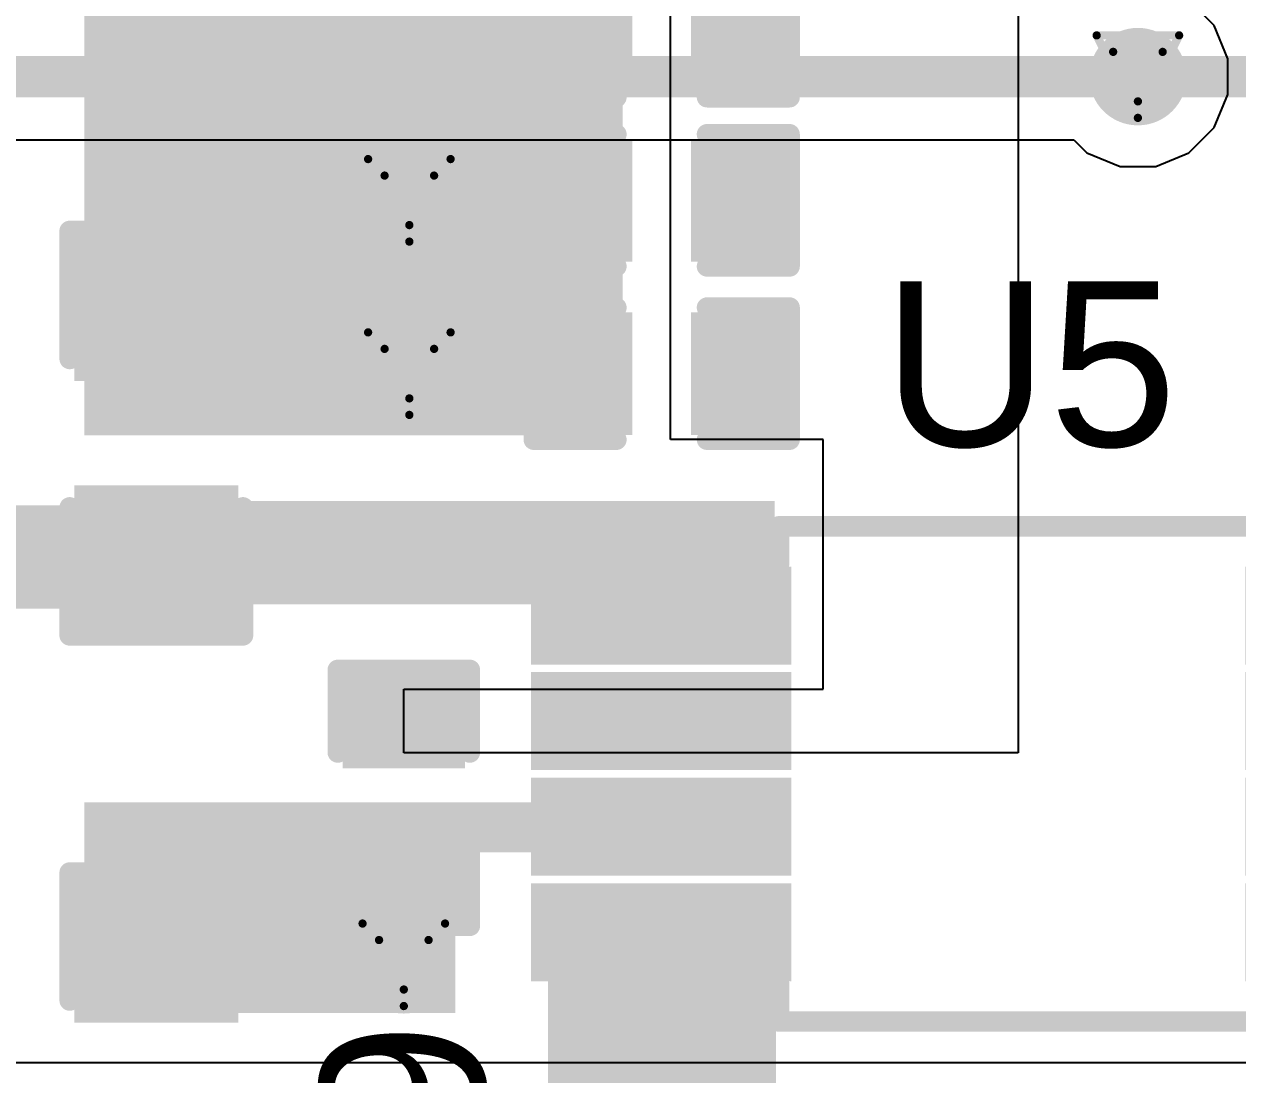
# Model space of a CAD drawing. Header units: inches. Extents: x -1 to 208, y -10 to 150.
# Drawn here: x 8.51 to 15.98, y 30 to 36.47 of the extents above; entities that cross this region are included whole.
import ezdxf

# ---------------------------------------------------------------- set-up
doc = ezdxf.new("R2010")
doc.units = ezdxf.units.IN
for name, color, linetype in [('Bottom Layer', 5, 'Continuous'), ('Drill Drawing', 1, 'Continuous'), ('Top Layer', 1, 'Continuous'), ('Top Overlay', 2, 'Continuous'), ('Top Paste', 8, 'Continuous'), ('Top Solder', 216, 'Continuous'), ('Via Holes', 16, 'Continuous')]:
    doc.layers.add(name, color=color, linetype=linetype)
doc.styles.add('Arial', font='', dxfattribs={"height": 0.2})
doc.styles.get('Arial').set_extended_font_data('Arial')

# ---------------------------------------------------------------- blocks, each defined once
blk = doc.blocks.new('8_MSOP__0_118___3_00___W______11')
at = {"layer": 'Top Layer'}
for points in [[(-1.5, 1.175), (-1.5, 0.775), (-2.9, 0.775), (-2.9, 1.175)], [(2.9, 1.175), (2.9, 0.775), (1.5, 0.775), (1.5, 1.175)], [(-1.5, 0.525), (-1.5, 0.125), (-2.9, 0.125), (-2.9, 0.525)], [(2.9, 0.525), (2.9, 0.125), (1.5, 0.125), (1.5, 0.525)], [(-1.5, -0.125), (-1.5, -0.525), (-2.9, -0.525), (-2.9, -0.125)], [(2.9, -0.125), (2.9, -0.525), (1.5, -0.525), (1.5, -0.125)], [(-1.5, -0.775), (-1.5, -1.175), (-2.9, -1.175), (-2.9, -0.775)], [(2.9, -0.775), (2.9, -1.175), (1.5, -1.175), (1.5, -0.775)]]:
    blk.add_hatch(color=1, dxfattribs=at).paths.add_polyline_path(points)
at = {"layer": 'Top Paste'}
for points in [[(-1.5, 1.175), (-1.5, 0.775), (-2.9, 0.775), (-2.9, 1.175)], [(2.9, 1.175), (2.9, 0.775), (1.5, 0.775), (1.5, 1.175)], [(-1.5, 0.525), (-1.5, 0.125), (-2.9, 0.125), (-2.9, 0.525)], [(2.9, 0.525), (2.9, 0.125), (1.5, 0.125), (1.5, 0.525)], [(-1.5, -0.125), (-1.5, -0.525), (-2.9, -0.525), (-2.9, -0.125)], [(2.9, -0.125), (2.9, -0.525), (1.5, -0.525), (1.5, -0.125)], [(-1.5, -0.775), (-1.5, -1.175), (-2.9, -1.175), (-2.9, -0.775)], [(2.9, -0.775), (2.9, -1.175), (1.5, -1.175), (1.5, -0.775)]]:
    blk.add_hatch(color=8, dxfattribs=at).paths.add_polyline_path(points)
at = {"layer": 'Top Solder'}
for points in [[(-1.3984, 1.2766), (-1.3984, 0.6734), (-3.0016, 0.6734), (-3.0016, 1.2766)], [(3.0016, 1.2766), (3.0016, 0.6734), (1.3984, 0.6734), (1.3984, 1.2766)], [(-1.3984, 0.6266), (-1.3984, 0.0234), (-3.0016, 0.0234), (-3.0016, 0.6266)], [(3.0016, 0.6266), (3.0016, 0.0234), (1.3984, 0.0234), (1.3984, 0.6266)], [(-1.3984, -0.0234), (-1.3984, -0.6266), (-3.0016, -0.6266), (-3.0016, -0.0234)], [(3.0016, -0.0234), (3.0016, -0.6266), (1.3984, -0.6266), (1.3984, -0.0234)], [(-1.3984, -0.6734), (-1.3984, -1.2766), (-3.0016, -1.2766), (-3.0016, -0.6734)], [(3.0016, -0.6734), (3.0016, -1.2766), (1.3984, -1.2766), (1.3984, -0.6734)]]:
    blk.add_hatch(color=216, dxfattribs=at).paths.add_polyline_path(points)
at = {"layer": 'Top Overlay'}
for points in [[(-1.4732, 1.524, 0.127, 0.127, 0), (-1.4732, 1.2954, 0.127, 0.127, 0)], [(1.4732, 1.524, 0.127, 0.127, 0), (-1.4732, 1.524, 0.127, 0.127, 0)], [(1.4732, 1.524, 0.127, 0.127, 0), (1.4732, 1.2954, 0.127, 0.127, 0)], [(-3.175, 1.0922, 0.127, 0.127, 0), (-3.175, 0.8382, 0.127, 0.127, 0)], [(-3.048, 0.9652, 0.127, 0.127, 0), (-3.175, 1.0922, 0.127, 0.127, 0)], [(-3.048, 0.9652, 0.127, 0.127, 0), (-3.175, 0.8382, 0.127, 0.127, 0)], [(-1.4732, -1.2954, 0.127, 0.127, 0), (-1.4732, -1.524, 0.127, 0.127, 0)], [(1.4732, -1.2954, 0.127, 0.127, 0), (1.4732, -1.524, 0.127, 0.127, 0)], [(1.4732, -1.524, 0.127, 0.127, 0), (-1.4732, -1.524, 0.127, 0.127, 0)]]:
    blk.add_lwpolyline(points, format="xyseb", dxfattribs=at)
for points in [[(-1.505, 1.524, 0.0635, 0.0635, 1), (-1.4414, 1.524, 0.0635, 0.0635, 1)], [(-1.505, 1.524, 0.0635, 0.0635, 1), (-1.4414, 1.524, 0.0635, 0.0635, 1)], [(1.4414, 1.524, 0.0635, 0.0635, 1), (1.505, 1.524, 0.0635, 0.0635, 1)], [(1.4414, 1.524, 0.0635, 0.0635, 1), (1.505, 1.524, 0.0635, 0.0635, 1)], [(-1.505, 1.2954, 0.0635, 0.0635, 1), (-1.4414, 1.2954, 0.0635, 0.0635, 1)], [(1.4414, 1.2954, 0.0635, 0.0635, 1), (1.505, 1.2954, 0.0635, 0.0635, 1)], [(-3.2067, 1.0922, 0.0635, 0.0635, 1), (-3.1433, 1.0922, 0.0635, 0.0635, 1)], [(-3.2067, 1.0922, 0.0635, 0.0635, 1), (-3.1433, 1.0922, 0.0635, 0.0635, 1)], [(-3.0798, 0.9652, 0.0635, 0.0635, 1), (-3.0162, 0.9652, 0.0635, 0.0635, 1)], [(-3.0798, 0.9652, 0.0635, 0.0635, 1), (-3.0162, 0.9652, 0.0635, 0.0635, 1)], [(-3.2067, 0.8382, 0.0635, 0.0635, 1), (-3.1433, 0.8382, 0.0635, 0.0635, 1)], [(-3.2067, 0.8382, 0.0635, 0.0635, 1), (-3.1433, 0.8382, 0.0635, 0.0635, 1)], [(-1.505, -1.2954, 0.0635, 0.0635, 1), (-1.4414, -1.2954, 0.0635, 0.0635, 1)], [(1.4414, -1.2954, 0.0635, 0.0635, 1), (1.505, -1.2954, 0.0635, 0.0635, 1)], [(-1.505, -1.524, 0.0635, 0.0635, 1), (-1.4414, -1.524, 0.0635, 0.0635, 1)], [(-1.505, -1.524, 0.0635, 0.0635, 1), (-1.4414, -1.524, 0.0635, 0.0635, 1)], [(1.4414, -1.524, 0.0635, 0.0635, 1), (1.505, -1.524, 0.0635, 0.0635, 1)], [(1.4414, -1.524, 0.0635, 0.0635, 1), (1.505, -1.524, 0.0635, 0.0635, 1)]]:
    blk.add_lwpolyline(points, format="xyseb", close=True, dxfattribs=at)
blk = doc.blocks.new('C___0402_146')
at = {"layer": 'Top Layer'}
for points in [[(-0.6985, -0.3175), (-0.6985, 0.3175), (-0.2413, 0.3175), (-0.2413, -0.3175)], [(0.2413, -0.3175), (0.2413, 0.3175), (0.6985, 0.3175), (0.6985, -0.3175)]]:
    blk.add_hatch(color=1, dxfattribs=at).paths.add_polyline_path(points)
at = {"layer": 'Top Paste'}
for points in [[(-0.6985, -0.3175), (-0.6985, 0.3175), (-0.2413, 0.3175), (-0.2413, -0.3175)], [(0.2413, -0.3175), (0.2413, 0.3175), (0.6985, 0.3175), (0.6985, -0.3175)]]:
    blk.add_hatch(color=8, dxfattribs=at).paths.add_polyline_path(points)
at = {"layer": 'Top Solder'}
for points in [[(-0.7585, -0.3775), (-0.7585, 0.3775), (-0.1813, 0.3775), (-0.1813, -0.3775)], [(0.1813, -0.3775), (0.1813, 0.3775), (0.7585, 0.3775), (0.7585, -0.3775)]]:
    blk.add_hatch(color=216, dxfattribs=at).paths.add_polyline_path(points)
at = {"layer": 'Top Overlay'}
for points in [[(-0.7874, 0.4064, 0.127, 0.127, 0), (-0.7874, -0.4064, 0.127, 0.127, 0)], [(-0.7874, 0.4064, 0.127, 0.127, 0), (-0.2794, 0.4064, 0.127, 0.127, 0)], [(0.2794, 0.4064, 0.127, 0.127, 0), (0.7874, 0.4064, 0.127, 0.127, 0)], [(0.7874, 0.4064, 0.127, 0.127, 0), (0.7874, -0.4064, 0.127, 0.127, 0)], [(-0.7874, -0.4064, 0.127, 0.127, 0), (-0.2794, -0.4064, 0.127, 0.127, 0)], [(0.2794, -0.4064, 0.127, 0.127, 0), (0.7874, -0.4064, 0.127, 0.127, 0)]]:
    blk.add_lwpolyline(points, format="xyseb", dxfattribs=at)
for points in [[(-0.8191, 0.4064, 0.0635, 0.0635, 1), (-0.7556, 0.4064, 0.0635, 0.0635, 1)], [(-0.8191, 0.4064, 0.0635, 0.0635, 1), (-0.7556, 0.4064, 0.0635, 0.0635, 1)], [(-0.3111, 0.4064, 0.0635, 0.0635, 1), (-0.2477, 0.4064, 0.0635, 0.0635, 1)], [(0.2477, 0.4064, 0.0635, 0.0635, 1), (0.3111, 0.4064, 0.0635, 0.0635, 1)], [(0.7556, 0.4064, 0.0635, 0.0635, 1), (0.8191, 0.4064, 0.0635, 0.0635, 1)], [(0.7556, 0.4064, 0.0635, 0.0635, 1), (0.8191, 0.4064, 0.0635, 0.0635, 1)], [(-0.8191, -0.4064, 0.0635, 0.0635, 1), (-0.7556, -0.4064, 0.0635, 0.0635, 1)], [(-0.8191, -0.4064, 0.0635, 0.0635, 1), (-0.7556, -0.4064, 0.0635, 0.0635, 1)], [(-0.3111, -0.4064, 0.0635, 0.0635, 1), (-0.2477, -0.4064, 0.0635, 0.0635, 1)], [(0.2477, -0.4064, 0.0635, 0.0635, 1), (0.3111, -0.4064, 0.0635, 0.0635, 1)], [(0.7556, -0.4064, 0.0635, 0.0635, 1), (0.8191, -0.4064, 0.0635, 0.0635, 1)], [(0.7556, -0.4064, 0.0635, 0.0635, 1), (0.8191, -0.4064, 0.0635, 0.0635, 1)]]:
    blk.add_lwpolyline(points, format="xyseb", close=True, dxfattribs=at)
blk = doc.blocks.new('C___0603_152')
at = {"layer": 'Top Layer'}
for points in [[(-0.381, 0.4445), (-0.381, -0.4445), (-1.143, -0.4445), (-1.143, 0.4445)], [(1.143, 0.4445), (1.143, -0.4445), (0.381, -0.4445), (0.381, 0.4445)]]:
    blk.add_hatch(color=1, dxfattribs=at).paths.add_polyline_path(points)
at = {"layer": 'Top Paste'}
for points in [[(-0.381, 0.4445), (-0.381, -0.4445), (-1.143, -0.4445), (-1.143, 0.4445)], [(1.143, 0.4445), (1.143, -0.4445), (0.381, -0.4445), (0.381, 0.4445)]]:
    blk.add_hatch(color=8, dxfattribs=at).paths.add_polyline_path(points)
at = {"layer": 'Top Solder'}
for points in [[(-0.321, 0.5045), (-0.321, -0.5045), (-1.203, -0.5045), (-1.203, 0.5045)], [(1.203, 0.5045), (1.203, -0.5045), (0.321, -0.5045), (0.321, 0.5045)]]:
    blk.add_hatch(color=216, dxfattribs=at).paths.add_polyline_path(points)
at = {"layer": 'Top Overlay'}
for points in [[(-1.2446, 0.5334, 0.127, 0.127, 0), (-1.2446, -0.5334, 0.127, 0.127, 0)], [(-1.2446, 0.5334, 0.127, 0.127, 0), (-0.4572, 0.5334, 0.127, 0.127, 0)], [(0.4572, 0.5334, 0.127, 0.127, 0), (1.2446, 0.5334, 0.127, 0.127, 0)], [(1.2446, 0.5334, 0.127, 0.127, 0), (1.2446, -0.5334, 0.127, 0.127, 0)], [(-1.2446, -0.5334, 0.127, 0.127, 0), (-0.4572, -0.5334, 0.127, 0.127, 0)], [(0.4572, -0.5334, 0.127, 0.127, 0), (1.2446, -0.5334, 0.127, 0.127, 0)]]:
    blk.add_lwpolyline(points, format="xyseb", dxfattribs=at)
for points in [[(-1.2764, 0.5334, 0.0635, 0.0635, 1), (-1.2128, 0.5334, 0.0635, 0.0635, 1)], [(-1.2764, 0.5334, 0.0635, 0.0635, 1), (-1.2128, 0.5334, 0.0635, 0.0635, 1)], [(-0.4889, 0.5334, 0.0635, 0.0635, 1), (-0.4254, 0.5334, 0.0635, 0.0635, 1)], [(0.4254, 0.5334, 0.0635, 0.0635, 1), (0.4889, 0.5334, 0.0635, 0.0635, 1)], [(1.2128, 0.5334, 0.0635, 0.0635, 1), (1.2764, 0.5334, 0.0635, 0.0635, 1)], [(1.2128, 0.5334, 0.0635, 0.0635, 1), (1.2764, 0.5334, 0.0635, 0.0635, 1)], [(-1.2764, -0.5334, 0.0635, 0.0635, 1), (-1.2128, -0.5334, 0.0635, 0.0635, 1)], [(-1.2764, -0.5334, 0.0635, 0.0635, 1), (-1.2128, -0.5334, 0.0635, 0.0635, 1)], [(-0.4889, -0.5334, 0.0635, 0.0635, 1), (-0.4254, -0.5334, 0.0635, 0.0635, 1)], [(0.4254, -0.5334, 0.0635, 0.0635, 1), (0.4889, -0.5334, 0.0635, 0.0635, 1)], [(1.2128, -0.5334, 0.0635, 0.0635, 1), (1.2764, -0.5334, 0.0635, 0.0635, 1)], [(1.2128, -0.5334, 0.0635, 0.0635, 1), (1.2764, -0.5334, 0.0635, 0.0635, 1)]]:
    blk.add_lwpolyline(points, format="xyseb", close=True, dxfattribs=at)
blk = doc.blocks.new('C___0603_153')
at = {"layer": 'Top Layer'}
for points in [[(-0.381, 0.4445), (-0.381, -0.4445), (-1.143, -0.4445), (-1.143, 0.4445)], [(1.143, 0.4445), (1.143, -0.4445), (0.381, -0.4445), (0.381, 0.4445)]]:
    blk.add_hatch(color=1, dxfattribs=at).paths.add_polyline_path(points)
at = {"layer": 'Top Paste'}
for points in [[(-0.381, 0.4445), (-0.381, -0.4445), (-1.143, -0.4445), (-1.143, 0.4445)], [(1.143, 0.4445), (1.143, -0.4445), (0.381, -0.4445), (0.381, 0.4445)]]:
    blk.add_hatch(color=8, dxfattribs=at).paths.add_polyline_path(points)
at = {"layer": 'Top Solder'}
for points in [[(-0.321, 0.5045), (-0.321, -0.5045), (-1.203, -0.5045), (-1.203, 0.5045)], [(1.203, 0.5045), (1.203, -0.5045), (0.321, -0.5045), (0.321, 0.5045)]]:
    blk.add_hatch(color=216, dxfattribs=at).paths.add_polyline_path(points)
at = {"layer": 'Top Overlay'}
for points in [[(-1.2446, 0.5334, 0.127, 0.127, 0), (-1.2446, -0.5334, 0.127, 0.127, 0)], [(-1.2446, 0.5334, 0.127, 0.127, 0), (-0.4572, 0.5334, 0.127, 0.127, 0)], [(0.4572, 0.5334, 0.127, 0.127, 0), (1.2446, 0.5334, 0.127, 0.127, 0)], [(1.2446, 0.5334, 0.127, 0.127, 0), (1.2446, -0.5334, 0.127, 0.127, 0)], [(-1.2446, -0.5334, 0.127, 0.127, 0), (-0.4572, -0.5334, 0.127, 0.127, 0)], [(0.4572, -0.5334, 0.127, 0.127, 0), (1.2446, -0.5334, 0.127, 0.127, 0)]]:
    blk.add_lwpolyline(points, format="xyseb", dxfattribs=at)
for points in [[(-1.2764, 0.5334, 0.0635, 0.0635, 1), (-1.2128, 0.5334, 0.0635, 0.0635, 1)], [(-1.2764, 0.5334, 0.0635, 0.0635, 1), (-1.2128, 0.5334, 0.0635, 0.0635, 1)], [(-0.4889, 0.5334, 0.0635, 0.0635, 1), (-0.4254, 0.5334, 0.0635, 0.0635, 1)], [(0.4254, 0.5334, 0.0635, 0.0635, 1), (0.4889, 0.5334, 0.0635, 0.0635, 1)], [(1.2128, 0.5334, 0.0635, 0.0635, 1), (1.2764, 0.5334, 0.0635, 0.0635, 1)], [(1.2128, 0.5334, 0.0635, 0.0635, 1), (1.2764, 0.5334, 0.0635, 0.0635, 1)], [(-1.2764, -0.5334, 0.0635, 0.0635, 1), (-1.2128, -0.5334, 0.0635, 0.0635, 1)], [(-1.2764, -0.5334, 0.0635, 0.0635, 1), (-1.2128, -0.5334, 0.0635, 0.0635, 1)], [(-0.4889, -0.5334, 0.0635, 0.0635, 1), (-0.4254, -0.5334, 0.0635, 0.0635, 1)], [(0.4254, -0.5334, 0.0635, 0.0635, 1), (0.4889, -0.5334, 0.0635, 0.0635, 1)], [(1.2128, -0.5334, 0.0635, 0.0635, 1), (1.2764, -0.5334, 0.0635, 0.0635, 1)], [(1.2128, -0.5334, 0.0635, 0.0635, 1), (1.2764, -0.5334, 0.0635, 0.0635, 1)]]:
    blk.add_lwpolyline(points, format="xyseb", close=True, dxfattribs=at)
blk = doc.blocks.new('C___0402_154')
at = {"layer": 'Top Layer'}
for points in [[(-0.6985, -0.3175), (-0.6985, 0.3175), (-0.2413, 0.3175), (-0.2413, -0.3175)], [(0.2413, -0.3175), (0.2413, 0.3175), (0.6985, 0.3175), (0.6985, -0.3175)]]:
    blk.add_hatch(color=1, dxfattribs=at).paths.add_polyline_path(points)
at = {"layer": 'Top Paste'}
for points in [[(-0.6985, -0.3175), (-0.6985, 0.3175), (-0.2413, 0.3175), (-0.2413, -0.3175)], [(0.2413, -0.3175), (0.2413, 0.3175), (0.6985, 0.3175), (0.6985, -0.3175)]]:
    blk.add_hatch(color=8, dxfattribs=at).paths.add_polyline_path(points)
at = {"layer": 'Top Solder'}
for points in [[(-0.7585, -0.3775), (-0.7585, 0.3775), (-0.1813, 0.3775), (-0.1813, -0.3775)], [(0.1813, -0.3775), (0.1813, 0.3775), (0.7585, 0.3775), (0.7585, -0.3775)]]:
    blk.add_hatch(color=216, dxfattribs=at).paths.add_polyline_path(points)
at = {"layer": 'Top Overlay'}
for points in [[(-0.2794, 0.4064, 0.127, 0.127, 0), (-0.7874, 0.4064, 0.127, 0.127, 0)], [(-0.7874, 0.4064, 0.127, 0.127, 0), (-0.7874, -0.4064, 0.127, 0.127, 0)], [(0.7874, 0.4064, 0.127, 0.127, 0), (0.2794, 0.4064, 0.127, 0.127, 0)], [(0.7874, -0.4064, 0.127, 0.127, 0), (0.7874, 0.4064, 0.127, 0.127, 0)], [(-0.2794, -0.4064, 0.127, 0.127, 0), (-0.7874, -0.4064, 0.127, 0.127, 0)], [(0.7874, -0.4064, 0.127, 0.127, 0), (0.2794, -0.4064, 0.127, 0.127, 0)]]:
    blk.add_lwpolyline(points, format="xyseb", dxfattribs=at)
for points in [[(-0.8191, 0.4064, 0.0635, 0.0635, 1), (-0.7556, 0.4064, 0.0635, 0.0635, 1)], [(-0.8191, 0.4064, 0.0635, 0.0635, 1), (-0.7556, 0.4064, 0.0635, 0.0635, 1)], [(-0.3111, 0.4064, 0.0635, 0.0635, 1), (-0.2477, 0.4064, 0.0635, 0.0635, 1)], [(0.2477, 0.4064, 0.0635, 0.0635, 1), (0.3111, 0.4064, 0.0635, 0.0635, 1)], [(0.7556, 0.4064, 0.0635, 0.0635, 1), (0.8191, 0.4064, 0.0635, 0.0635, 1)], [(0.7556, 0.4064, 0.0635, 0.0635, 1), (0.8191, 0.4064, 0.0635, 0.0635, 1)], [(-0.8192, -0.4064, 0.0635, 0.0635, 1), (-0.7557, -0.4064, 0.0635, 0.0635, 1)], [(-0.8192, -0.4064, 0.0635, 0.0635, 1), (-0.7557, -0.4064, 0.0635, 0.0635, 1)], [(-0.3111, -0.4064, 0.0635, 0.0635, 1), (-0.2477, -0.4064, 0.0635, 0.0635, 1)], [(0.2477, -0.4064, 0.0635, 0.0635, 1), (0.3111, -0.4064, 0.0635, 0.0635, 1)], [(0.7557, -0.4064, 0.0635, 0.0635, 1), (0.8192, -0.4064, 0.0635, 0.0635, 1)], [(0.7557, -0.4064, 0.0635, 0.0635, 1), (0.8192, -0.4064, 0.0635, 0.0635, 1)]]:
    blk.add_lwpolyline(points, format="xyseb", close=True, dxfattribs=at)
blk = doc.blocks.new('C___0402_155')
at = {"layer": 'Top Layer'}
for points in [[(-0.6985, -0.3175), (-0.6985, 0.3175), (-0.2413, 0.3175), (-0.2413, -0.3175)], [(0.2413, -0.3175), (0.2413, 0.3175), (0.6985, 0.3175), (0.6985, -0.3175)]]:
    blk.add_hatch(color=1, dxfattribs=at).paths.add_polyline_path(points)
at = {"layer": 'Top Paste'}
for points in [[(-0.6985, -0.3175), (-0.6985, 0.3175), (-0.2413, 0.3175), (-0.2413, -0.3175)], [(0.2413, -0.3175), (0.2413, 0.3175), (0.6985, 0.3175), (0.6985, -0.3175)]]:
    blk.add_hatch(color=8, dxfattribs=at).paths.add_polyline_path(points)
at = {"layer": 'Top Solder'}
for points in [[(-0.7585, -0.3775), (-0.7585, 0.3775), (-0.1813, 0.3775), (-0.1813, -0.3775)], [(0.1813, -0.3775), (0.1813, 0.3775), (0.7585, 0.3775), (0.7585, -0.3775)]]:
    blk.add_hatch(color=216, dxfattribs=at).paths.add_polyline_path(points)
at = {"layer": 'Top Overlay'}
for points in [[(-0.2794, 0.4064, 0.127, 0.127, 0), (-0.7874, 0.4064, 0.127, 0.127, 0)], [(-0.7874, 0.4064, 0.127, 0.127, 0), (-0.7874, -0.4064, 0.127, 0.127, 0)], [(0.7874, 0.4064, 0.127, 0.127, 0), (0.2794, 0.4064, 0.127, 0.127, 0)], [(0.7874, 0.4064, 0.127, 0.127, 0), (0.7874, -0.4064, 0.127, 0.127, 0)], [(-0.2794, -0.4064, 0.127, 0.127, 0), (-0.7874, -0.4064, 0.127, 0.127, 0)], [(0.7874, -0.4064, 0.127, 0.127, 0), (0.2794, -0.4064, 0.127, 0.127, 0)]]:
    blk.add_lwpolyline(points, format="xyseb", dxfattribs=at)
for points in [[(-0.8191, 0.4064, 0.0635, 0.0635, 1), (-0.7556, 0.4064, 0.0635, 0.0635, 1)], [(-0.8191, 0.4064, 0.0635, 0.0635, 1), (-0.7556, 0.4064, 0.0635, 0.0635, 1)], [(-0.3111, 0.4064, 0.0635, 0.0635, 1), (-0.2477, 0.4064, 0.0635, 0.0635, 1)], [(0.2477, 0.4064, 0.0635, 0.0635, 1), (0.3111, 0.4064, 0.0635, 0.0635, 1)], [(0.7556, 0.4064, 0.0635, 0.0635, 1), (0.8191, 0.4064, 0.0635, 0.0635, 1)], [(0.7556, 0.4064, 0.0635, 0.0635, 1), (0.8191, 0.4064, 0.0635, 0.0635, 1)], [(-0.8191, -0.4064, 0.0635, 0.0635, 1), (-0.7556, -0.4064, 0.0635, 0.0635, 1)], [(-0.8191, -0.4064, 0.0635, 0.0635, 1), (-0.7556, -0.4064, 0.0635, 0.0635, 1)], [(-0.3111, -0.4064, 0.0635, 0.0635, 1), (-0.2477, -0.4064, 0.0635, 0.0635, 1)], [(0.2477, -0.4064, 0.0635, 0.0635, 1), (0.3111, -0.4064, 0.0635, 0.0635, 1)], [(0.7556, -0.4064, 0.0635, 0.0635, 1), (0.8191, -0.4064, 0.0635, 0.0635, 1)], [(0.7556, -0.4064, 0.0635, 0.0635, 1), (0.8191, -0.4064, 0.0635, 0.0635, 1)]]:
    blk.add_lwpolyline(points, format="xyseb", close=True, dxfattribs=at)
blk = doc.blocks.new('C___0402_162')
at = {"layer": 'Top Layer'}
for points in [[(-0.6985, -0.3175), (-0.6985, 0.3175), (-0.2413, 0.3175), (-0.2413, -0.3175)], [(0.2413, -0.3175), (0.2413, 0.3175), (0.6985, 0.3175), (0.6985, -0.3175)]]:
    blk.add_hatch(color=1, dxfattribs=at).paths.add_polyline_path(points)
at = {"layer": 'Top Paste'}
for points in [[(-0.6985, -0.3175), (-0.6985, 0.3175), (-0.2413, 0.3175), (-0.2413, -0.3175)], [(0.2413, -0.3175), (0.2413, 0.3175), (0.6985, 0.3175), (0.6985, -0.3175)]]:
    blk.add_hatch(color=8, dxfattribs=at).paths.add_polyline_path(points)
at = {"layer": 'Top Solder'}
for points in [[(-0.7585, -0.3775), (-0.7585, 0.3775), (-0.1813, 0.3775), (-0.1813, -0.3775)], [(0.1813, -0.3775), (0.1813, 0.3775), (0.7585, 0.3775), (0.7585, -0.3775)]]:
    blk.add_hatch(color=216, dxfattribs=at).paths.add_polyline_path(points)
at = {"layer": 'Top Overlay'}
for points in [[(-0.2794, 0.4064, 0.127, 0.127, 0), (-0.7874, 0.4064, 0.127, 0.127, 0)], [(-0.7874, 0.4064, 0.127, 0.127, 0), (-0.7874, -0.4064, 0.127, 0.127, 0)], [(0.7874, 0.4064, 0.127, 0.127, 0), (0.2794, 0.4064, 0.127, 0.127, 0)], [(0.7874, 0.4064, 0.127, 0.127, 0), (0.7874, -0.4064, 0.127, 0.127, 0)], [(-0.2794, -0.4064, 0.127, 0.127, 0), (-0.7874, -0.4064, 0.127, 0.127, 0)], [(0.7874, -0.4064, 0.127, 0.127, 0), (0.2794, -0.4064, 0.127, 0.127, 0)]]:
    blk.add_lwpolyline(points, format="xyseb", dxfattribs=at)
for points in [[(-0.8191, 0.4064, 0.0635, 0.0635, 1), (-0.7556, 0.4064, 0.0635, 0.0635, 1)], [(-0.8191, 0.4064, 0.0635, 0.0635, 1), (-0.7556, 0.4064, 0.0635, 0.0635, 1)], [(-0.3111, 0.4064, 0.0635, 0.0635, 1), (-0.2477, 0.4064, 0.0635, 0.0635, 1)], [(0.2477, 0.4064, 0.0635, 0.0635, 1), (0.3111, 0.4064, 0.0635, 0.0635, 1)], [(0.7556, 0.4064, 0.0635, 0.0635, 1), (0.8191, 0.4064, 0.0635, 0.0635, 1)], [(0.7556, 0.4064, 0.0635, 0.0635, 1), (0.8191, 0.4064, 0.0635, 0.0635, 1)], [(-0.8191, -0.4064, 0.0635, 0.0635, 1), (-0.7556, -0.4064, 0.0635, 0.0635, 1)], [(-0.8191, -0.4064, 0.0635, 0.0635, 1), (-0.7556, -0.4064, 0.0635, 0.0635, 1)], [(-0.3111, -0.4064, 0.0635, 0.0635, 1), (-0.2477, -0.4064, 0.0635, 0.0635, 1)], [(0.2477, -0.4064, 0.0635, 0.0635, 1), (0.3111, -0.4064, 0.0635, 0.0635, 1)], [(0.7556, -0.4064, 0.0635, 0.0635, 1), (0.8191, -0.4064, 0.0635, 0.0635, 1)], [(0.7556, -0.4064, 0.0635, 0.0635, 1), (0.8191, -0.4064, 0.0635, 0.0635, 1)]]:
    blk.add_lwpolyline(points, format="xyseb", close=True, dxfattribs=at)

msp = doc.modelspace()

# ---------------------------------------------------------------- hatches: boundary and pattern name
at = {"layer": 'Bottom Layer'}
h = msp.add_hatch(color=5, dxfattribs=at)
edge = h.paths.add_edge_path()
edge.add_arc((15.367, 36.1442), 0.3, 0, 360)
h = msp.add_hatch(color=5, dxfattribs=at)
edge = h.paths.add_edge_path()
edge.add_arc((10.8799, 35.3826), 0.3, 0, 360)
h = msp.add_hatch(color=5, dxfattribs=at)
edge = h.paths.add_edge_path()
edge.add_arc((10.8799, 34.3158), 0.3, 0, 360)
h = msp.add_hatch(color=5, dxfattribs=at)
edge = h.paths.add_edge_path()
edge.add_arc((10.8458, 30.6766), 0.3, 0, 360)
at = {"layer": 'Top Layer'}
for points in [[(8.8771, 37.592), (8.8771, 33.9356), (12.1928, 33.9356), (12.1928, 37.592)], [(8.8771, 34.3303), (9.779, 34.3303), (9.779, 37.476), (8.8771, 37.476)], [(11.7366, 32.8113), (13.1304, 32.8113), (13.1304, 33.5325), (11.7366, 33.5325)], [(8.8771, 30.3808), (11.1633, 30.3808), (11.1633, 31.6762), (8.8771, 31.6762)], [(8.8771, 31.3685), (13.1304, 31.3685), (13.1304, 31.6762), (8.8771, 31.6762)], [(11.7348, 28.7451), (13.138, 28.7451), (13.138, 30.904), (11.7348, 30.904)]]:
    msp.add_hatch(color=1, dxfattribs=at).paths.add_polyline_path(points)
h = msp.add_hatch(color=1, dxfattribs=at)
edge = h.paths.add_edge_path()
edge.add_arc((15.367, 36.1442), 0.3, 0, 360)
h = msp.add_hatch(color=1, dxfattribs=at)
edge = h.paths.add_edge_path()
edge.add_arc((10.8799, 35.3826), 0.3, 0, 360)
h = msp.add_hatch(color=1, dxfattribs=at)
edge = h.paths.add_edge_path()
edge.add_arc((10.8799, 34.3158), 0.3, 0, 360)
h = msp.add_hatch(color=1, dxfattribs=at)
edge = h.paths.add_edge_path()
edge.add_arc((10.8458, 30.6766), 0.3, 0, 360)
at = {"layer": 'Via Holes'}
h = msp.add_hatch(color=7, dxfattribs=at)
edge = h.paths.add_edge_path()
edge.add_arc((15.367, 36.1442), 0.15, 0, 360)
h = msp.add_hatch(color=7, dxfattribs=at)
edge = h.paths.add_edge_path()
edge.add_arc((10.8799, 35.3826), 0.15, 0, 360)
h = msp.add_hatch(color=7, dxfattribs=at)
edge = h.paths.add_edge_path()
edge.add_arc((10.8799, 34.3158), 0.15, 0, 360)
h = msp.add_hatch(color=7, dxfattribs=at)
edge = h.paths.add_edge_path()
edge.add_arc((10.8458, 30.6766), 0.15, 0, 360)

# ---------------------------------------------------------------- linework, layer by layer
at = {"layer": 'Bottom Layer'}
for p, q in [((15.8367, 36.458), (15.6808, 36.6139)), ((15.921, 36.2544), (15.8367, 36.458)), ((15.921, 36.034), (15.921, 36.2544)), ((15.8367, 35.8304), (15.921, 36.034)), ((15.6808, 35.6745), (15.8367, 35.8304)), ((7.391, 35.7557), (14.972, 35.7557)), ((14.972, 35.7557), (15.0532, 35.6745)), ((15.0532, 35.6745), (15.2568, 35.5902)), ((15.4772, 35.5902), (15.6808, 35.6745)), ((15.2568, 35.5902), (15.4772, 35.5902)), ((21.8227, 30.0736), (4.7846, 30.0736))]:
    msp.add_line(p, q, dxfattribs=at)
msp.add_lwpolyline([(7.391, 36.1442, 0.254, 0.254, 0), (15.367, 36.1442, 0.254, 0.254, 0)], format="xyseb", dxfattribs=at)
msp.add_lwpolyline([(15.3035, 36.1442, 0.127, 0.127, 1), (15.4305, 36.1442, 0.127, 0.127, 1)], format="xyseb", close=True, dxfattribs=at)
at = {"layer": 'Drill Drawing'}
for points in [[(15.113, 36.3982, 0.0508, 0.0508, 0), (15.621, 36.3982, 0.0508, 0.0508, 0)], [(15.113, 36.3982, 0.0508, 0.0508, 0), (15.367, 35.8902, 0.0508, 0.0508, 0)], [(15.367, 35.8902, 0.0508, 0.0508, 0), (15.621, 36.3982, 0.0508, 0.0508, 0)], [(15.2146, 36.2966, 0.0508, 0.0508, 0), (15.5194, 36.2966, 0.0508, 0.0508, 0)], [(15.2146, 36.2966, 0.0508, 0.0508, 0), (15.367, 35.9918, 0.0508, 0.0508, 0)], [(15.367, 35.9918, 0.0508, 0.0508, 0), (15.5194, 36.2966, 0.0508, 0.0508, 0)], [(10.6259, 35.6366, 0.0508, 0.0508, 0), (11.1339, 35.6366, 0.0508, 0.0508, 0)], [(10.6259, 35.6366, 0.0508, 0.0508, 0), (10.8799, 35.1286, 0.0508, 0.0508, 0)], [(10.8799, 35.1286, 0.0508, 0.0508, 0), (11.1339, 35.6366, 0.0508, 0.0508, 0)], [(10.7275, 35.535, 0.0508, 0.0508, 0), (11.0323, 35.535, 0.0508, 0.0508, 0)], [(10.7275, 35.535, 0.0508, 0.0508, 0), (10.8799, 35.2302, 0.0508, 0.0508, 0)], [(10.8799, 35.2302, 0.0508, 0.0508, 0), (11.0323, 35.535, 0.0508, 0.0508, 0)], [(10.6259, 34.5698, 0.0508, 0.0508, 0), (11.1339, 34.5698, 0.0508, 0.0508, 0)], [(10.6259, 34.5698, 0.0508, 0.0508, 0), (10.8799, 34.0618, 0.0508, 0.0508, 0)], [(10.8799, 34.0618, 0.0508, 0.0508, 0), (11.1339, 34.5698, 0.0508, 0.0508, 0)], [(10.7275, 34.4682, 0.0508, 0.0508, 0), (11.0323, 34.4682, 0.0508, 0.0508, 0)], [(10.7275, 34.4682, 0.0508, 0.0508, 0), (10.8799, 34.1634, 0.0508, 0.0508, 0)], [(10.8799, 34.1634, 0.0508, 0.0508, 0), (11.0323, 34.4682, 0.0508, 0.0508, 0)], [(10.5918, 30.9306, 0.0508, 0.0508, 0), (11.0998, 30.9306, 0.0508, 0.0508, 0)], [(10.5918, 30.9306, 0.0508, 0.0508, 0), (10.8458, 30.4226, 0.0508, 0.0508, 0)], [(10.8458, 30.4226, 0.0508, 0.0508, 0), (11.0998, 30.9306, 0.0508, 0.0508, 0)], [(10.6934, 30.829, 0.0508, 0.0508, 0), (10.9982, 30.829, 0.0508, 0.0508, 0)], [(10.6934, 30.829, 0.0508, 0.0508, 0), (10.8458, 30.5242, 0.0508, 0.0508, 0)], [(10.8458, 30.5242, 0.0508, 0.0508, 0), (10.9982, 30.829, 0.0508, 0.0508, 0)]]:
    msp.add_lwpolyline(points, format="xyseb", dxfattribs=at)
for points in [[(15.1003, 36.3982, 0.0254, 0.0254, 1), (15.1257, 36.3982, 0.0254, 0.0254, 1)], [(15.1003, 36.3982, 0.0254, 0.0254, 1), (15.1257, 36.3982, 0.0254, 0.0254, 1)], [(15.6083, 36.3982, 0.0254, 0.0254, 1), (15.6337, 36.3982, 0.0254, 0.0254, 1)], [(15.6083, 36.3982, 0.0254, 0.0254, 1), (15.6337, 36.3982, 0.0254, 0.0254, 1)], [(15.2019, 36.2966, 0.0254, 0.0254, 1), (15.2273, 36.2966, 0.0254, 0.0254, 1)], [(15.2019, 36.2966, 0.0254, 0.0254, 1), (15.2273, 36.2966, 0.0254, 0.0254, 1)], [(15.5067, 36.2966, 0.0254, 0.0254, 1), (15.5321, 36.2966, 0.0254, 0.0254, 1)], [(15.5067, 36.2966, 0.0254, 0.0254, 1), (15.5321, 36.2966, 0.0254, 0.0254, 1)], [(15.3543, 35.9918, 0.0254, 0.0254, 1), (15.3797, 35.9918, 0.0254, 0.0254, 1)], [(15.3543, 35.9918, 0.0254, 0.0254, 1), (15.3797, 35.9918, 0.0254, 0.0254, 1)], [(15.3543, 35.8902, 0.0254, 0.0254, 1), (15.3797, 35.8902, 0.0254, 0.0254, 1)], [(15.3543, 35.8902, 0.0254, 0.0254, 1), (15.3797, 35.8902, 0.0254, 0.0254, 1)], [(10.6132, 35.6366, 0.0254, 0.0254, 1), (10.6386, 35.6366, 0.0254, 0.0254, 1)], [(10.6132, 35.6366, 0.0254, 0.0254, 1), (10.6386, 35.6366, 0.0254, 0.0254, 1)], [(11.1212, 35.6366, 0.0254, 0.0254, 1), (11.1466, 35.6366, 0.0254, 0.0254, 1)], [(11.1212, 35.6366, 0.0254, 0.0254, 1), (11.1466, 35.6366, 0.0254, 0.0254, 1)], [(10.7148, 35.535, 0.0254, 0.0254, 1), (10.7402, 35.535, 0.0254, 0.0254, 1)], [(10.7148, 35.535, 0.0254, 0.0254, 1), (10.7402, 35.535, 0.0254, 0.0254, 1)], [(11.0196, 35.535, 0.0254, 0.0254, 1), (11.045, 35.535, 0.0254, 0.0254, 1)], [(11.0196, 35.535, 0.0254, 0.0254, 1), (11.045, 35.535, 0.0254, 0.0254, 1)], [(10.8672, 35.2302, 0.0254, 0.0254, 1), (10.8926, 35.2302, 0.0254, 0.0254, 1)], [(10.8672, 35.2302, 0.0254, 0.0254, 1), (10.8926, 35.2302, 0.0254, 0.0254, 1)], [(10.8672, 35.1286, 0.0254, 0.0254, 1), (10.8926, 35.1286, 0.0254, 0.0254, 1)], [(10.8672, 35.1286, 0.0254, 0.0254, 1), (10.8926, 35.1286, 0.0254, 0.0254, 1)], [(10.6132, 34.5698, 0.0254, 0.0254, 1), (10.6386, 34.5698, 0.0254, 0.0254, 1)], [(10.6132, 34.5698, 0.0254, 0.0254, 1), (10.6386, 34.5698, 0.0254, 0.0254, 1)], [(11.1212, 34.5698, 0.0254, 0.0254, 1), (11.1466, 34.5698, 0.0254, 0.0254, 1)], [(11.1212, 34.5698, 0.0254, 0.0254, 1), (11.1466, 34.5698, 0.0254, 0.0254, 1)], [(10.7148, 34.4682, 0.0254, 0.0254, 1), (10.7402, 34.4682, 0.0254, 0.0254, 1)], [(10.7148, 34.4682, 0.0254, 0.0254, 1), (10.7402, 34.4682, 0.0254, 0.0254, 1)], [(11.0196, 34.4682, 0.0254, 0.0254, 1), (11.045, 34.4682, 0.0254, 0.0254, 1)], [(11.0196, 34.4682, 0.0254, 0.0254, 1), (11.045, 34.4682, 0.0254, 0.0254, 1)], [(10.8672, 34.1634, 0.0254, 0.0254, 1), (10.8926, 34.1634, 0.0254, 0.0254, 1)], [(10.8672, 34.1634, 0.0254, 0.0254, 1), (10.8926, 34.1634, 0.0254, 0.0254, 1)], [(10.8672, 34.0618, 0.0254, 0.0254, 1), (10.8926, 34.0618, 0.0254, 0.0254, 1)], [(10.8672, 34.0618, 0.0254, 0.0254, 1), (10.8926, 34.0618, 0.0254, 0.0254, 1)], [(10.5791, 30.9306, 0.0254, 0.0254, 1), (10.6045, 30.9306, 0.0254, 0.0254, 1)], [(10.5791, 30.9306, 0.0254, 0.0254, 1), (10.6045, 30.9306, 0.0254, 0.0254, 1)], [(11.0871, 30.9306, 0.0254, 0.0254, 1), (11.1125, 30.9306, 0.0254, 0.0254, 1)], [(11.0871, 30.9306, 0.0254, 0.0254, 1), (11.1125, 30.9306, 0.0254, 0.0254, 1)], [(10.6807, 30.829, 0.0254, 0.0254, 1), (10.7061, 30.829, 0.0254, 0.0254, 1)], [(10.6807, 30.829, 0.0254, 0.0254, 1), (10.7061, 30.829, 0.0254, 0.0254, 1)], [(10.9855, 30.829, 0.0254, 0.0254, 1), (11.0109, 30.829, 0.0254, 0.0254, 1)], [(10.9855, 30.829, 0.0254, 0.0254, 1), (11.0109, 30.829, 0.0254, 0.0254, 1)], [(10.8331, 30.5242, 0.0254, 0.0254, 1), (10.8585, 30.5242, 0.0254, 0.0254, 1)], [(10.8331, 30.5242, 0.0254, 0.0254, 1), (10.8585, 30.5242, 0.0254, 0.0254, 1)], [(10.8331, 30.4226, 0.0254, 0.0254, 1), (10.8585, 30.4226, 0.0254, 0.0254, 1)], [(10.8331, 30.4226, 0.0254, 0.0254, 1), (10.8585, 30.4226, 0.0254, 0.0254, 1)]]:
    msp.add_lwpolyline(points, format="xyseb", close=True, dxfattribs=at)
at = {"layer": 'Top Layer'}
for p, q in [((12.4892, 33.9094), (12.4892, 37.7866)), ((14.6304, 36.7239), (14.6304, 31.9806)), ((13.4291, 33.9094), (12.4892, 33.9094)), ((13.4291, 32.3725), (13.4291, 33.9094)), ((10.8458, 31.9806), (10.8458, 32.3725)), ((10.8458, 32.3725), (13.4291, 32.3725)), ((14.6304, 31.9806), (10.8458, 31.9806))]:
    msp.add_line(p, q, dxfattribs=at)
for points in [[(15.367, 36.1442, 0.254, 0.254, 0), (16.4236, 36.1442, 0.254, 0.254, 0)], [(3.5306, 33.1873, 0.635, 0.635, 0), (9.3216, 33.1873, 0.635, 0.635, 0)], [(9.3485, 33.2141, 0.635, 0.635, 0), (12.0429, 33.2141, 0.635, 0.635, 0)], [(9.3216, 33.1873, 0.381, 0.381, 0), (9.3485, 33.2141, 0.381, 0.381, 0)], [(12.1056, 33.2038, 0.381, 0.381, 0), (12.4304, 32.8791, 0.381, 0.381, 0)], [(12.1056, 33.2038, 0.381, 0.381, 0), (12.4538, 33.1467, 0.381, 0.381, 0)], [(12.4335, 33.023, 0.381, 0.381, 0), (12.4538, 33.1467, 0.381, 0.381, 0)], [(12.4304, 32.8266, 0.381, 0.381, 0), (12.4304, 32.8791, 0.381, 0.381, 0)]]:
    msp.add_lwpolyline(points, format="xyseb", dxfattribs=at)
for points in [[(15.3035, 36.1442, 0.127, 0.127, 1), (15.4305, 36.1442, 0.127, 0.127, 1)], [(9.1629, 33.1873, 0.3175, 0.3175, 1), (9.4804, 33.1873, 0.3175, 0.3175, 1)], [(9.1897, 33.2141, 0.3175, 0.3175, 1), (9.5072, 33.2141, 0.3175, 0.3175, 1)], [(11.8841, 33.2141, 0.3175, 0.3175, 1), (12.2016, 33.2141, 0.3175, 0.3175, 1)], [(9.2264, 33.1873, 0.1905, 0.1905, 1), (9.4169, 33.1873, 0.1905, 0.1905, 1)], [(9.2532, 33.2141, 0.1905, 0.1905, 1), (9.4437, 33.2141, 0.1905, 0.1905, 1)], [(12.0104, 33.2038, 0.1905, 0.1905, 1), (12.2009, 33.2038, 0.1905, 0.1905, 1)], [(12.0104, 33.2038, 0.1905, 0.1905, 1), (12.2009, 33.2038, 0.1905, 0.1905, 1)], [(12.3586, 33.1467, 0.1905, 0.1905, 1), (12.5491, 33.1467, 0.1905, 0.1905, 1)], [(12.3586, 33.1467, 0.1905, 0.1905, 1), (12.5491, 33.1467, 0.1905, 0.1905, 1)], [(12.3383, 33.023, 0.1905, 0.1905, 1), (12.5288, 33.023, 0.1905, 0.1905, 1)], [(12.3351, 32.8791, 0.1905, 0.1905, 1), (12.5256, 32.8791, 0.1905, 0.1905, 1)], [(12.3351, 32.8791, 0.1905, 0.1905, 1), (12.5256, 32.8791, 0.1905, 0.1905, 1)], [(12.3351, 32.8266, 0.1905, 0.1905, 1), (12.5256, 32.8266, 0.1905, 0.1905, 1)]]:
    msp.add_lwpolyline(points, format="xyseb", close=True, dxfattribs=at)

# ---------------------------------------------------------------- block references
for name, p, rotation in [('C___0402_162', (12.4341, 36.424), 180), ('C___0402_155', (12.4341, 35.3826), 180), ('C___0603_152', (9.3216, 33.9493), 90), ('C___0402_154', (12.4341, 34.3158), 180), ('8_MSOP__0_118___3_00___W______11', (14.6304, 31.8516), 180), ('C___0402_146', (10.8458, 31.7043), 90), ('C___0603_153', (9.3218, 29.9998), 90)]:
    msp.add_blockref(name, p, dxfattribs=dict(rotation=rotation))

# ---------------------------------------------------------------- texts
at = {"layer": 'Top Overlay', "style": 'Arial'}
msp.add_text('U5', height=1.016, dxfattribs=at).set_placement((13.7938, 33.8678))
msp.add_text('C49', height=1.016, rotation=90, dxfattribs=at).set_placement((11.3464, 27.7189))

doc.saveas('drawing.dxf')
